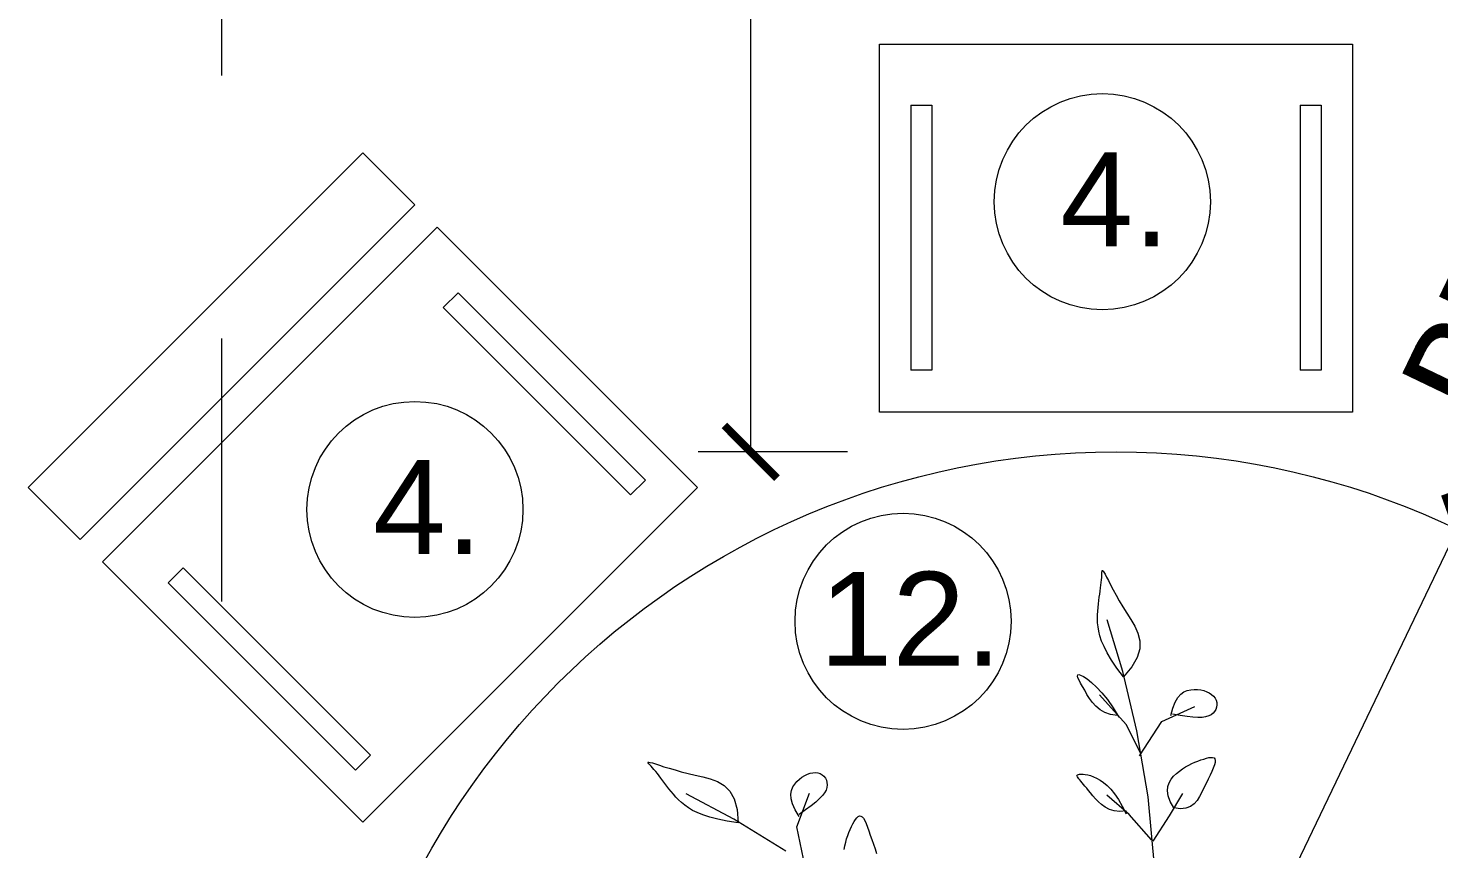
# Model space of a CAD drawing. Header units: centimetres. Extents: x -26724 to 60145, y -23645 to 6771.
# Drawn here: x -19328.5 to -19194.4, y -1506.8 to -1428.8 of the extents above; entities that cross this region are included whole.
import ezdxf

# ---------------------------------------------------------------- set-up
doc = ezdxf.new("R2010")
doc.units = ezdxf.units.CM
for name, pattern in [('AUSGEZOGEN', [0]), ('DALEKOVOD_VN', [5, 2.5, -2.5]), ('PUNKT2_S9', [0.35, 0.15, -0.1, 0, -0.1])]:
    doc.linetypes.add(name, pattern=pattern)
doc.layers.add('3.IZGLED 2', color=7, linetype='Continuous', lineweight=9, true_color=0x4a4a4a)
for name, color, linetype, lineweight in [('4.KOTE', 88, 'Continuous', 15), ('Moebel', 252, 'PUNKT2_S9', 13), ('namestaj', 8, 'Continuous', 9), ('namjestaj', 150, 'Continuous', 5)]:
    doc.layers.add(name, color=color, linetype=linetype, lineweight=lineweight)
doc.layers.add('pozicije', color=7, linetype='Continuous')
doc.styles.add('0.15', font='arial.ttf', dxfattribs={"height": 0.15})
doc.styles.get("Standard").update_dxf_attribs({"font": 'calibri.ttf'})
doc.dimstyles.new('ja 1 50', dxfattribs={"dimtxt": 10, "dimasz": 5, "dimexe": 5, "dimexo": 5, "dimgap": 1, "dimtad": 1, "dimdec": 0, "dimtxsty": 'Standard', "dimblk": 'ARCHTICK', "dimcen": 2.5, "dimclrd": 256, "dimclrt": 7, "dimadec": 0, "dimazin": 0, "dimtfac": 1, "dimtdec": 0, "dimtix": 1, "dimtmove": 1, "dimatfit": 3, "dimldrblk": 'ARCHTICK', "dimfxl": 10, "dimfxlon": 1, "dimlwd": 0, "dimlwe": 9, "dimarcsym": 0})

# ---------------------------------------------------------------- blocks, each defined once
blk = doc.blocks.new('ggggt')
at = {"layer": 'Moebel', "color": 91, "linetype": 'AUSGEZOGEN', "lineweight": 18, "transparency": 33554687}
for p, q in [((1566.54, 2053.36, 13.5), (1566.55, 2053.54, 13.5)), ((1566.55, 2053.68, 13.5), (1566.56, 2053.78, 13.5)), ((1566.55, 2053.54, 13.5), (1566.55, 2053.68, 13.5)), ((1566.56, 2053.78, 13.5), (1566.58, 2053.84, 13.5)), ((1566.58, 2053.84, 13.5), (1566.61, 2053.85, 13.5)), ((1566.61, 2053.85, 13.5), (1566.67, 2053.79, 13.5)), ((1566.67, 2053.79, 13.5), (1566.74, 2053.67, 13.5)), ((1566.74, 2053.67, 13.5), (1566.85, 2053.48, 13.5)), ((1566.85, 2053.48, 13.5), (1566.99, 2053.21, 13.5)), ((1566.39, 2051.89, 13.5), (1566.43, 2052.18, 13.5)), ((1566.43, 2052.18, 13.5), (1566.46, 2052.45, 13.5)), ((1566.46, 2052.45, 13.5), (1566.49, 2052.71, 13.5)), ((1566.49, 2052.71, 13.5), (1566.51, 2052.95, 13.5)), ((1566.51, 2052.95, 13.5), (1566.53, 2053.17, 13.5)), ((1566.53, 2053.17, 13.5), (1566.54, 2053.36, 13.5)), ((1566.99, 2053.21, 13.5), (1567.17, 2052.88, 13.5)), ((1567.17, 2052.88, 13.5), (1567.38, 2052.47, 13.5)), ((1567.38, 2052.47, 13.5), (1567.62, 2052.01, 13.5)), ((1566.22, 2050.66, 13.5), (1566.26, 2050.98, 13.5)), ((1566.26, 2050.98, 13.5), (1566.3, 2051.29, 13.5)), ((1566.3, 2051.29, 13.5), (1566.35, 2051.6, 13.5)), ((1566.35, 2051.6, 13.5), (1566.39, 2051.89, 13.5)), ((1567.62, 2052.01, 13.5), (1567.89, 2051.51, 13.5)), ((1567.89, 2051.51, 13.5), (1568.2, 2050.97, 13.5)), ((1568.2, 2050.97, 13.5), (1568.54, 2050.39, 13.5)), ((1566.13, 2049.63, 13.5), (1566.15, 2049.98, 13.5)), ((1566.13, 2049.26, 13.5), (1566.13, 2049.63, 13.5)), ((1566.15, 2049.98, 13.5), (1566.18, 2050.32, 13.5)), ((1566.18, 2050.32, 13.5), (1566.22, 2050.66, 13.5)), ((1568.54, 2050.39, 13.5), (1568.91, 2049.79, 13.5)), ((1568.91, 2049.79, 13.5), (1569.3, 2049.18, 13.5)), ((1566.14, 2048.88, 13.5), (1566.13, 2049.26, 13.5)), ((1566.18, 2048.48, 13.5), (1566.14, 2048.88, 13.5)), ((1566.25, 2048.07, 13.5), (1566.18, 2048.48, 13.5)), ((1566.36, 2047.62, 13.5), (1566.25, 2048.07, 13.5)), ((1568.54, 2044.24, 13.5), (1567.05, 2049.15, 13.5)), ((1569.3, 2049.18, 13.5), (1569.67, 2048.54, 13.5)), ((1569.67, 2048.54, 13.5), (1569.97, 2047.87, 13.5)), ((1566.52, 2047.13, 13.5), (1566.36, 2047.62, 13.5)), ((1566.75, 2046.6, 13.5), (1566.52, 2047.13, 13.5)), ((1569.97, 2047.87, 13.5), (1570.14, 2047.16, 13.5)), ((1570.14, 2047.16, 13.5), (1570.14, 2046.4, 13.5)), ((1567.06, 2046, 13.5), (1566.75, 2046.6, 13.5)), ((1567.45, 2045.33, 13.5), (1567.06, 2046, 13.5)), ((1567.96, 2044.57, 13.5), (1567.45, 2045.33, 13.5)), ((1569.91, 2045.58, 13.5), (1569.41, 2044.69, 13.5)), ((1570.14, 2046.4, 13.5), (1569.91, 2045.58, 13.5)), ((1568.59, 2043.72, 13.5), (1567.96, 2044.57, 13.5)), ((1569.88, 2038.61, 13.5), (1568.54, 2044.24, 13.5)), ((1569.41, 2044.69, 13.5), (1568.59, 2043.72, 13.5)), ((1564.23, 2043.81, 13.5), (1564.25, 2043.91, 13.5)), ((1564.27, 2043.63, 13.5), (1564.23, 2043.81, 13.5)), ((1564.25, 2043.91, 13.5), (1564.34, 2043.95, 13.5)), ((1564.38, 2043.41, 13.5), (1564.27, 2043.63, 13.5)), ((1564.34, 2043.95, 13.5), (1564.52, 2043.9, 13.5)), ((1564.52, 2043.13, 13.5), (1564.38, 2043.41, 13.5)), ((1564.52, 2043.9, 13.5), (1564.79, 2043.76, 13.5)), ((1564.7, 2042.8, 13.5), (1564.52, 2043.13, 13.5)), ((1564.91, 2042.45, 13.5), (1564.7, 2042.8, 13.5)), ((1564.79, 2043.76, 13.5), (1565.14, 2043.53, 13.5)), ((1565.14, 2043.53, 13.5), (1565.56, 2043.19, 13.5)), ((1565.56, 2043.19, 13.5), (1566.03, 2042.76, 13.5)), ((1566.03, 2042.76, 13.5), (1566.54, 2042.22, 13.5)), ((1568.59, 2043.72, 13.5), (1568.59, 2043.72, 13.5)), ((1565.13, 2042.06, 13.5), (1564.91, 2042.45, 13.5)), ((1565.37, 2041.67, 13.5), (1565.13, 2042.06, 13.5)), ((1565.65, 2041.29, 13.5), (1565.37, 2041.67, 13.5)), ((1568.86, 2039.2, 13.5), (1566.32, 2042.02, 13.5)), ((1566.54, 2042.22, 13.5), (1567.08, 2041.57, 13.5)), ((1567.08, 2041.57, 13.5), (1567.62, 2040.79, 13.5)), ((1573.29, 2040.76, 13.5), (1573.51, 2041.33, 13.5)), ((1573.51, 2041.33, 13.5), (1573.77, 2041.77, 13.5)), ((1573.77, 2041.77, 13.5), (1574.05, 2042.08, 13.5)), ((1574.05, 2042.08, 13.5), (1574.35, 2042.3, 13.5)), ((1574.35, 2042.3, 13.5), (1574.67, 2042.44, 13.5)), ((1574.67, 2042.44, 13.5), (1574.99, 2042.51, 13.5)), ((1574.99, 2042.51, 13.5), (1575.32, 2042.54, 13.5)), ((1575.32, 2042.54, 13.5), (1575.64, 2042.53, 13.5)), ((1575.64, 2042.53, 13.5), (1575.94, 2042.49, 13.5)), ((1575.94, 2042.49, 13.5), (1576.24, 2042.42, 13.5)), ((1576.24, 2042.42, 13.5), (1576.51, 2042.32, 13.5)), ((1576.51, 2042.32, 13.5), (1576.76, 2042.2, 13.5)), ((1576.76, 2042.2, 13.5), (1576.98, 2042.05, 13.5)), ((1576.98, 2042.05, 13.5), (1577.16, 2041.89, 13.5)), ((1577.16, 2041.89, 13.5), (1577.31, 2041.7, 13.5)), ((1577.31, 2041.7, 13.5), (1577.41, 2041.5, 13.5)), ((1577.41, 2041.5, 13.5), (1577.47, 2041.29, 13.5)), ((1565.98, 2040.93, 13.5), (1565.65, 2041.29, 13.5)), ((1566.37, 2040.6, 13.5), (1565.98, 2040.93, 13.5)), ((1566.83, 2040.34, 13.5), (1566.37, 2040.6, 13.5)), ((1567.38, 2040.15, 13.5), (1566.83, 2040.34, 13.5)), ((1568.02, 2040.04, 13.5), (1567.38, 2040.15, 13.5)), ((1567.62, 2040.79, 13.5), (1568.16, 2039.9, 13.5)), ((1572.26, 2039.48, 13.5), (1575.37, 2040.9, 13.5)), ((1573.11, 2040.05, 13.5), (1573.29, 2040.76, 13.5)), ((1573.99, 2040.05, 13.5), (1573.25, 2040.19, 13.5)), ((1574.64, 2039.95, 13.5), (1573.99, 2040.05, 13.5)), ((1576.7, 2040.01, 13.5), (1576.41, 2039.92, 13.5)), ((1576.93, 2040.12, 13.5), (1576.7, 2040.01, 13.5)), ((1577.12, 2040.27, 13.5), (1576.93, 2040.12, 13.5)), ((1577.27, 2040.45, 13.5), (1577.12, 2040.27, 13.5)), ((1577.38, 2040.64, 13.5), (1577.27, 2040.45, 13.5)), ((1577.45, 2040.85, 13.5), (1577.38, 2040.64, 13.5)), ((1577.48, 2041.07, 13.5), (1577.45, 2040.85, 13.5)), ((1577.47, 2041.29, 13.5), (1577.48, 2041.07, 13.5)), ((1570.28, 2036.37, 13.5), (1568.86, 2039.2, 13.5)), ((1570.13, 2036.23, 13.5), (1572.26, 2039.48, 13.5)), ((1575.2, 2039.89, 13.5), (1574.64, 2039.95, 13.5)), ((1575.67, 2039.86, 13.5), (1575.2, 2039.89, 13.5)), ((1576.08, 2039.88, 13.5), (1575.67, 2039.86, 13.5)), ((1576.41, 2039.92, 13.5), (1576.08, 2039.88, 13.5)), ((1570.94, 2032.32, 13.5), (1569.88, 2038.61, 13.5)), ((1576.23, 2035.92, 13.5), (1576.48, 2036, 13.5)), ((1576.48, 2036, 13.5), (1576.71, 2036.05, 13.5)), ((1576.71, 2036.05, 13.5), (1576.91, 2036.07, 13.5)), ((1576.91, 2036.07, 13.5), (1577.08, 2036.06, 13.5)), ((1577.08, 2036.06, 13.5), (1577.21, 2036.02, 13.5)), ((1577.21, 2036.02, 13.5), (1577.29, 2035.93, 13.5)), ((1523.38, 2035.6, 13.5), (1523.4, 2035.63, 13.5)), ((1523.41, 2035.54, 13.5), (1523.38, 2035.6, 13.5)), ((1523.4, 2035.63, 13.5), (1523.48, 2035.63, 13.5)), ((1523.48, 2035.47, 13.5), (1523.41, 2035.54, 13.5)), ((1523.48, 2035.63, 13.5), (1523.61, 2035.6, 13.5)), ((1523.57, 2035.36, 13.5), (1523.48, 2035.47, 13.5)), ((1523.69, 2035.24, 13.5), (1523.57, 2035.36, 13.5)), ((1523.61, 2035.6, 13.5), (1523.82, 2035.54, 13.5)), ((1523.82, 2035.09, 13.5), (1523.69, 2035.24, 13.5)), ((1523.82, 2035.54, 13.5), (1524.11, 2035.45, 13.5)), ((1523.96, 2034.92, 13.5), (1523.82, 2035.09, 13.5)), ((1524.12, 2034.73, 13.5), (1523.96, 2034.92, 13.5)), ((1524.11, 2035.45, 13.5), (1524.48, 2035.33, 13.5)), ((1524.28, 2034.53, 13.5), (1524.12, 2034.73, 13.5)), ((1524.48, 2035.33, 13.5), (1524.91, 2035.19, 13.5)), ((1524.91, 2035.19, 13.5), (1525.41, 2035.04, 13.5)), ((1525.41, 2035.04, 13.5), (1525.96, 2034.88, 13.5)), ((1525.96, 2034.88, 13.5), (1526.56, 2034.71, 13.5)), ((1526.56, 2034.71, 13.5), (1527.21, 2034.55, 13.5)), ((1538.81, 2034.56, 13.5), (1539.07, 2034.62, 13.5)), ((1539.07, 2034.62, 13.5), (1539.32, 2034.63, 13.5)), ((1539.32, 2034.63, 13.5), (1539.55, 2034.6, 13.5)), ((1539.55, 2034.6, 13.5), (1539.77, 2034.53, 13.5)), ((1573.64, 2034.54, 13.5), (1573.92, 2034.77, 13.5)), ((1573.92, 2034.77, 13.5), (1574.21, 2034.98, 13.5)), ((1574.21, 2034.98, 13.5), (1574.5, 2035.17, 13.5)), ((1574.5, 2035.17, 13.5), (1574.8, 2035.33, 13.5)), ((1574.8, 2035.33, 13.5), (1575.1, 2035.48, 13.5)), ((1575.1, 2035.48, 13.5), (1575.39, 2035.61, 13.5)), ((1575.39, 2035.61, 13.5), (1575.68, 2035.73, 13.5)), ((1575.68, 2035.73, 13.5), (1575.96, 2035.83, 13.5)), ((1575.96, 2035.83, 13.5), (1576.23, 2035.92, 13.5)), ((1577, 2034.73, 13.5), (1576.83, 2034.38, 13.5)), ((1577.14, 2035.06, 13.5), (1577, 2034.73, 13.5)), ((1577.24, 2035.35, 13.5), (1577.14, 2035.06, 13.5)), ((1577.31, 2035.59, 13.5), (1577.24, 2035.35, 13.5)), ((1577.29, 2035.93, 13.5), (1577.33, 2035.78, 13.5)), ((1577.33, 2035.78, 13.5), (1577.31, 2035.59, 13.5)), ((1524.45, 2034.31, 13.5), (1524.28, 2034.53, 13.5)), ((1524.62, 2034.09, 13.5), (1524.45, 2034.31, 13.5)), ((1524.8, 2033.85, 13.5), (1524.62, 2034.09, 13.5)), ((1524.99, 2033.6, 13.5), (1524.8, 2033.85, 13.5)), ((1525.18, 2033.35, 13.5), (1524.99, 2033.6, 13.5)), ((1525.38, 2033.09, 13.5), (1525.18, 2033.35, 13.5)), ((1527.21, 2034.55, 13.5), (1527.89, 2034.38, 13.5)), ((1527.89, 2034.38, 13.5), (1528.6, 2034.23, 13.5)), ((1528.6, 2034.23, 13.5), (1529.31, 2034.04, 13.5)), ((1529.31, 2034.04, 13.5), (1530, 2033.77, 13.5)), ((1530, 2033.77, 13.5), (1530.62, 2033.39, 13.5)), ((1530.62, 2033.39, 13.5), (1531.16, 2032.86, 13.5)), ((1537.03, 2032.94, 13.5), (1537.16, 2033.26, 13.5)), ((1537.16, 2033.26, 13.5), (1537.34, 2033.54, 13.5)), ((1537.34, 2033.54, 13.5), (1537.55, 2033.78, 13.5)), ((1537.55, 2033.78, 13.5), (1537.78, 2034, 13.5)), ((1537.78, 2034, 13.5), (1538.03, 2034.19, 13.5)), ((1538.03, 2034.19, 13.5), (1538.29, 2034.35, 13.5)), ((1538.29, 2034.35, 13.5), (1538.55, 2034.47, 13.5)), ((1538.55, 2034.47, 13.5), (1538.81, 2034.56, 13.5)), ((1539.77, 2034.53, 13.5), (1539.96, 2034.42, 13.5)), ((1539.96, 2034.42, 13.5), (1540.12, 2034.28, 13.5)), ((1540.12, 2034.28, 13.5), (1540.26, 2034.1, 13.5)), ((1540.26, 2034.1, 13.5), (1540.36, 2033.91, 13.5)), ((1540.36, 2033.91, 13.5), (1540.41, 2033.69, 13.5)), ((1540.43, 2033.46, 13.5), (1540.4, 2033.22, 13.5)), ((1540.41, 2033.69, 13.5), (1540.43, 2033.46, 13.5)), ((1564.17, 2034.34, 13.5), (1564.19, 2034.38, 13.5)), ((1564.19, 2034.28, 13.5), (1564.17, 2034.34, 13.5)), ((1564.19, 2034.38, 13.5), (1564.23, 2034.42, 13.5)), ((1564.22, 2034.21, 13.5), (1564.19, 2034.28, 13.5)), ((1564.28, 2034.13, 13.5), (1564.22, 2034.21, 13.5)), ((1564.23, 2034.42, 13.5), (1564.31, 2034.45, 13.5)), ((1564.36, 2034.04, 13.5), (1564.28, 2034.13, 13.5)), ((1564.31, 2034.45, 13.5), (1564.42, 2034.47, 13.5)), ((1564.45, 2033.93, 13.5), (1564.36, 2034.04, 13.5)), ((1564.42, 2034.47, 13.5), (1564.58, 2034.49, 13.5)), ((1564.55, 2033.81, 13.5), (1564.45, 2033.93, 13.5)), ((1564.67, 2033.67, 13.5), (1564.55, 2033.81, 13.5)), ((1564.58, 2034.49, 13.5), (1564.76, 2034.48, 13.5)), ((1564.8, 2033.51, 13.5), (1564.67, 2033.67, 13.5)), ((1564.76, 2034.48, 13.5), (1564.97, 2034.46, 13.5)), ((1564.94, 2033.34, 13.5), (1564.8, 2033.51, 13.5)), ((1565.1, 2033.14, 13.5), (1564.94, 2033.34, 13.5)), ((1564.97, 2034.46, 13.5), (1565.21, 2034.42, 13.5)), ((1565.21, 2034.42, 13.5), (1565.47, 2034.34, 13.5)), ((1565.47, 2034.34, 13.5), (1565.75, 2034.24, 13.5)), ((1565.75, 2034.24, 13.5), (1566.05, 2034.1, 13.5)), ((1566.05, 2034.1, 13.5), (1566.37, 2033.92, 13.5)), ((1566.37, 2033.92, 13.5), (1566.7, 2033.69, 13.5)), ((1566.7, 2033.69, 13.5), (1567.04, 2033.4, 13.5)), ((1567.04, 2033.4, 13.5), (1567.39, 2033.04, 13.5)), ((1572.77, 2032.88, 13.5), (1572.81, 2033.3, 13.5)), ((1572.81, 2033.3, 13.5), (1572.93, 2033.67, 13.5)), ((1572.93, 2033.67, 13.5), (1573.12, 2034, 13.5)), ((1573.12, 2034, 13.5), (1573.36, 2034.29, 13.5)), ((1573.36, 2034.29, 13.5), (1573.64, 2034.54, 13.5)), ((1576.45, 2033.59, 13.5), (1576.25, 2033.18, 13.5)), ((1576.65, 2033.99, 13.5), (1576.45, 2033.59, 13.5)), ((1576.83, 2034.38, 13.5), (1576.65, 2033.99, 13.5)), ((1525.58, 2032.83, 13.5), (1525.38, 2033.09, 13.5)), ((1525.8, 2032.57, 13.5), (1525.58, 2032.83, 13.5)), ((1526.04, 2032.3, 13.5), (1525.8, 2032.57, 13.5)), ((1526.3, 2032.04, 13.5), (1526.04, 2032.3, 13.5)), ((1526.58, 2031.78, 13.5), (1526.3, 2032.04, 13.5)), ((1531.56, 2030.19, 13.5), (1527.03, 2032.61, 13.5)), ((1531.16, 2032.86, 13.5), (1531.58, 2032.12, 13.5)), ((1531.58, 2032.12, 13.5), (1531.86, 2031.13, 13.5)), ((1536.98, 2032.57, 13.5), (1537.03, 2032.94, 13.5)), ((1537, 2032.14, 13.5), (1536.98, 2032.57, 13.5)), ((1537.13, 2031.66, 13.5), (1537, 2032.14, 13.5)), ((1537.55, 2029.46, 13.5), (1538.75, 2032.67, 13.5)), ((1539.69, 2032.15, 13.5), (1539.34, 2031.83, 13.5)), ((1539.97, 2032.44, 13.5), (1539.69, 2032.15, 13.5)), ((1540.18, 2032.71, 13.5), (1539.97, 2032.44, 13.5)), ((1540.32, 2032.97, 13.5), (1540.18, 2032.71, 13.5)), ((1540.4, 2033.22, 13.5), (1540.32, 2032.97, 13.5)), ((1565.28, 2032.93, 13.5), (1565.1, 2033.14, 13.5)), ((1565.48, 2032.69, 13.5), (1565.28, 2032.93, 13.5)), ((1565.7, 2032.43, 13.5), (1565.48, 2032.69, 13.5)), ((1565.94, 2032.14, 13.5), (1565.7, 2032.43, 13.5)), ((1566.21, 2031.85, 13.5), (1565.94, 2032.14, 13.5)), ((1569.15, 2030.65, 13.5), (1567.03, 2032.48, 13.5)), ((1567.39, 2033.04, 13.5), (1567.75, 2032.6, 13.5)), ((1567.75, 2032.6, 13.5), (1568.12, 2032.07, 13.5)), ((1568.12, 2032.07, 13.5), (1568.49, 2031.44, 13.5)), ((1571.57, 2025.41, 13.5), (1570.94, 2032.32, 13.5)), ((1572.84, 2032.41, 13.5), (1572.77, 2032.88, 13.5)), ((1573.04, 2031.88, 13.5), (1572.84, 2032.41, 13.5)), ((1572.97, 2030.51, 13.5), (1574.25, 2032.63, 13.5)), ((1575.6, 2031.97, 13.5), (1575.31, 2031.65, 13.5)), ((1575.84, 2032.35, 13.5), (1575.6, 2031.97, 13.5)), ((1576.05, 2032.76, 13.5), (1575.84, 2032.35, 13.5)), ((1576.25, 2033.18, 13.5), (1576.05, 2032.76, 13.5)), ((1526.89, 2031.53, 13.5), (1526.58, 2031.78, 13.5)), ((1527.23, 2031.28, 13.5), (1526.89, 2031.53, 13.5)), ((1527.62, 2031.04, 13.5), (1527.23, 2031.28, 13.5)), ((1528.08, 2030.82, 13.5), (1527.62, 2031.04, 13.5)), ((1528.62, 2030.6, 13.5), (1528.08, 2030.82, 13.5)), ((1529.26, 2030.39, 13.5), (1528.62, 2030.6, 13.5)), ((1531.86, 2031.13, 13.5), (1531.95, 2029.86, 13.5)), ((1537.37, 2031.1, 13.5), (1537.13, 2031.66, 13.5)), ((1537.75, 2030.46, 13.5), (1537.37, 2031.1, 13.5)), ((1538.38, 2031.09, 13.5), (1537.75, 2030.66, 13.5)), ((1538.9, 2031.48, 13.5), (1538.38, 2031.09, 13.5)), ((1539.34, 2031.83, 13.5), (1538.9, 2031.48, 13.5)), ((1566.52, 2031.58, 13.5), (1566.21, 2031.85, 13.5)), ((1566.87, 2031.33, 13.5), (1566.52, 2031.58, 13.5)), ((1567.27, 2031.13, 13.5), (1566.87, 2031.33, 13.5)), ((1567.73, 2030.99, 13.5), (1567.27, 2031.13, 13.5)), ((1568.26, 2030.94, 13.5), (1567.73, 2030.99, 13.5)), ((1568.86, 2030.99, 13.5), (1568.26, 2030.94, 13.5)), ((1568.49, 2031.44, 13.5), (1568.86, 2030.71, 13.5)), ((1571.27, 2028.24, 13.5), (1569.15, 2030.65, 13.5)), ((1573.38, 2031.28, 13.5), (1573.04, 2031.88, 13.5)), ((1574.01, 2031.19, 13.5), (1573.38, 2031.28, 13.5)), ((1573.38, 2031.28, 13.5), (1573.38, 2031.28, 13.5)), ((1574.53, 2031.24, 13.5), (1574.01, 2031.19, 13.5)), ((1574.96, 2031.4, 13.5), (1574.53, 2031.24, 13.5)), ((1575.31, 2031.65, 13.5), (1574.96, 2031.4, 13.5)), ((1530.02, 2030.2, 13.5), (1529.26, 2030.39, 13.5)), ((1530.91, 2030.02, 13.5), (1530.02, 2030.2, 13.5)), ((1531.95, 2029.86, 13.5), (1530.91, 2030.02, 13.5)), ((1536.49, 2027.16, 13.5), (1531.56, 2030.19, 13.5)), ((1531.95, 2029.86, 13.5), (1531.95, 2029.86, 13.5)), ((1538.35, 2025.66, 13.5), (1537.55, 2029.46, 13.5)), ((1542.62, 2029.22, 13.5), (1542.75, 2029.5, 13.5)), ((1542.75, 2029.5, 13.5), (1542.87, 2029.75, 13.5)), ((1542.87, 2029.75, 13.5), (1543, 2029.98, 13.5)), ((1543, 2029.98, 13.5), (1543.12, 2030.18, 13.5)), ((1543.12, 2030.18, 13.5), (1543.25, 2030.34, 13.5)), ((1543.25, 2030.34, 13.5), (1543.37, 2030.45, 13.5)), ((1543.37, 2030.45, 13.5), (1543.5, 2030.51, 13.5)), ((1543.5, 2030.51, 13.5), (1543.62, 2030.5, 13.5)), ((1543.62, 2030.5, 13.5), (1543.75, 2030.43, 13.5)), ((1543.75, 2030.43, 13.5), (1543.87, 2030.28, 13.5)), ((1543.87, 2030.28, 13.5), (1544, 2030.06, 13.5)), ((1544, 2030.06, 13.5), (1544.13, 2029.78, 13.5)), ((1544.13, 2029.78, 13.5), (1544.26, 2029.45, 13.5)), ((1544.26, 2029.45, 13.5), (1544.39, 2029.08, 13.5)), ((1571.41, 2028.1, 13.5), (1572.97, 2030.51, 13.5)), ((1542.11, 2027.66, 13.5), (1542.19, 2028, 13.5)), ((1542.19, 2028, 13.5), (1542.28, 2028.32, 13.5)), ((1542.28, 2028.32, 13.5), (1542.39, 2028.64, 13.5)), ((1542.39, 2028.64, 13.5), (1542.5, 2028.94, 13.5)), ((1542.5, 2028.94, 13.5), (1542.62, 2029.22, 13.5)), ((1544.39, 2029.08, 13.5), (1544.53, 2028.68, 13.5)), ((1544.53, 2028.68, 13.5), (1544.68, 2028.26, 13.5)), ((1544.68, 2028.26, 13.5), (1544.83, 2027.83, 13.5)), ((1542.05, 2027.31, 13.5), (1542.11, 2027.66, 13.5)), ((1544.83, 2027.83, 13.5), (1544.99, 2027.39, 13.5)), ((1544.99, 2027.39, 13.5), (1545.12, 2026.95, 13.5))]:
    blk.add_line(p, q, dxfattribs=at)
blk = doc.blocks.new('_ArchTick')
at = {"color": 0, "linetype": 'ByBlock', "const_width": 0.15}
blk.add_lwpolyline([(-0.5, -0.5), (0.5, 0.5)], dxfattribs=at)
blk = doc.blocks.new('*D2431')
at = {"layer": '4.KOTE', "lineweight": 0, "transparency": 16777216}
for p in [(-19177.8, -1445.5), (-19225.06, -1544.03)]:
    blk.add_line(p, (-19192.62, -1476.4), dxfattribs=at)
at = {"layer": 'Defpoints', "color": 0, "transparency": 16777216}
for p in [(-19192.62, -1476.4, 13.5), (-19225.06, -1544.03, 13.5)]:
    blk.add_point(p, dxfattribs=at)
at = {"layer": '4.KOTE', "lineweight": 0, "transparency": 16777216, "xscale": 5, "yscale": 5, "zscale": 5, "rotation": 244.3723509433749}
blk.add_blockref('_ArchTick', (-19192.62, -1476.4), dxfattribs=at)
at = {"layer": '4.KOTE', "color": 7, "transparency": 16777216, "insert": (-19188.52, -1453.82), "char_height": 10, "attachment_point": 5, "rotation": 64.3724}
blk.add_mtext('R75', dxfattribs=at)
blk = doc.blocks.new('*D2627')
at = {"layer": '4.KOTE', "color": 0, "lineweight": 9, "transparency": 16777216}
for p, q in [((-19300.06, -1416.46), (-19300.06, -1401.52)), ((-19150.06, -1416.45), (-19150.06, -1401.52))]:
    blk.add_line(p, q, dxfattribs=at)
at = {"layer": '4.KOTE', "lineweight": 0, "transparency": 16777216}
blk.add_line((-19300.06, -1406.52), (-19150.06, -1406.52), dxfattribs=at)
at = {"layer": 'Defpoints', "color": 0, "transparency": 16777216}
for p in [(-19150.06, -1406.52), (-19300.06, -1544.33, 13.5), (-19150.06, -1543.72, 13.5)]:
    blk.add_point(p, dxfattribs=at)
at = {"layer": '4.KOTE', "lineweight": 0, "transparency": 16777216, "xscale": 5, "yscale": 5, "zscale": 5, "rotation": 180}
blk.add_blockref('_ArchTick', (-19300.06, -1406.52), dxfattribs=at)
at = {"layer": '4.KOTE', "lineweight": 0, "transparency": 16777216, "xscale": 5, "yscale": 5, "zscale": 5}
blk.add_blockref('_ArchTick', (-19150.06, -1406.52), dxfattribs=at)
at = {"layer": '4.KOTE', "color": 7, "transparency": 16777216, "insert": (-19225.06, -1400.4), "char_height": 10, "attachment_point": 5}
blk.add_mtext('150', dxfattribs=at)
blk = doc.blocks.new('*D2633')
at = {"layer": '4.KOTE', "color": 0, "lineweight": 9, "transparency": 16777216}
for p, q in [((-19251.23, -1320.26), (-19264.79, -1320.26)), ((-19250.59, -1469.03), (-19264.79, -1469.03))]:
    blk.add_line(p, q, dxfattribs=at)
at = {"layer": '4.KOTE', "lineweight": 0, "transparency": 16777216}
blk.add_line((-19259.79, -1469.03), (-19259.79, -1320.26), dxfattribs=at)
at = {"layer": 'Defpoints', "color": 0, "transparency": 16777216}
for p in [(-19259.79, -1320.26), (-19236.25, -1320.26, 13.5), (-19225.06, -1469.03, 13.5)]:
    blk.add_point(p, dxfattribs=at)
at = {"layer": '4.KOTE', "lineweight": 0, "transparency": 16777216, "xscale": 5, "yscale": 5, "zscale": 5}
for p, rotation in [((-19259.79, -1320.26), 90), ((-19259.79, -1469.03), 270)]:
    blk.add_blockref('_ArchTick', p, dxfattribs=dict(at, rotation=rotation))
at = {"layer": '4.KOTE', "color": 7, "transparency": 16777216, "insert": (-19265.92, -1394.64), "char_height": 10, "attachment_point": 5, "rotation": 90}
blk.add_mtext('149', dxfattribs=at)

msp = doc.modelspace()

# ---------------------------------------------------------------- linework, layer by layer
at = {"layer": '3.IZGLED 2', "color": 32, "linetype": 'DALEKOVOD_VN', "ltscale": 10, "true_color": 0xcd6928}
msp.add_line((-19310.07, -2533.26, 13.5), (-19310.07, -1320.26, 13.5), dxfattribs=at)
at = {"layer": 'namestaj'}
for centre in [(-19226.36, -1445.25, -40.5), (-19291.72, -1474.51, -54), (-19245.31, -1485.14, 13.5)]:
    msp.add_circle(centre, 10.27, dxfattribs=at)
at = {"layer": 'namjestaj', "transparency": 33554687}
for p, q in [((-19247.56, -1465.26, 13.5), (-19247.56, -1430.26, 13.5)), ((-19247.56, -1430.26, 13.5), (-19202.56, -1430.26, 13.5)), ((-19202.56, -1430.26, 13.5), (-19202.56, -1465.26, 13.5)), ((-19244.56, -1436.07, 13.5), (-19242.56, -1436.07, 13.5)), ((-19244.56, -1436.07, 13.5), (-19244.56, -1461.26, 13.5)), ((-19242.56, -1436.07, 13.5), (-19242.56, -1461.26, 13.5)), ((-19207.56, -1436.07, 13.5), (-19205.56, -1436.07, 13.5)), ((-19207.56, -1436.07, 13.5), (-19207.56, -1461.26, 13.5)), ((-19205.56, -1436.07, 13.5), (-19205.56, -1461.26, 13.5)), ((-19296.67, -1440.6, 13.5), (-19328.49, -1472.42, 13.5)), ((-19291.72, -1445.55, 13.5), (-19296.67, -1440.6, 13.5)), ((-19323.54, -1477.37, 13.5), (-19291.72, -1445.55, 13.5)), ((-19321.42, -1479.49, 13.5), (-19289.6, -1447.67, 13.5)), ((-19289.6, -1447.67, 13.5), (-19264.85, -1472.42, 13.5)), ((-19289.03, -1455.32, 13.5), (-19287.61, -1453.9, 13.5)), ((-19287.61, -1453.9, 13.5), (-19269.8, -1471.71, 13.5)), ((-19289.03, -1455.32, 13.5), (-19271.21, -1473.13, 13.5)), ((-19242.56, -1461.26, 13.5), (-19244.56, -1461.26, 13.5)), ((-19205.56, -1461.26, 13.5), (-19207.56, -1461.26, 13.5)), ((-19202.56, -1465.26, 13.5), (-19247.56, -1465.26, 13.5)), ((-19328.49, -1472.42, 13.5), (-19323.54, -1477.37, 13.5)), ((-19264.85, -1472.42, 13.5), (-19296.67, -1504.24, 13.5)), ((-19269.8, -1471.71, 13.5), (-19271.21, -1473.13, 13.5)), ((-19296.67, -1504.24, 13.5), (-19321.42, -1479.49, 13.5)), ((-19315.19, -1481.48, 13.5), (-19313.77, -1480.06, 13.5)), ((-19313.77, -1480.06, 13.5), (-19295.96, -1497.88, 13.5)), ((-19315.19, -1481.48, 13.5), (-19297.38, -1499.29, 13.5)), ((-19295.96, -1497.88, 13.5), (-19297.38, -1499.29, 13.5))]:
    msp.add_line(p, q, dxfattribs=at)
msp.add_circle((-19225.06, -1544.03, 13.5), 75, dxfattribs=at)

# ---------------------------------------------------------------- block references
msp.add_blockref('ggggt', (-20792.95, -3534.15))

# ---------------------------------------------------------------- texts
at = {"layer": 'pozicije', "style": '0.15'}
for s, p in [('4.', (-19230.35, -1449.49, -40.5)), ('4.', (-19295.71, -1478.74, -54)), ('12.', (-19253.27, -1489.37, 13.5))]:
    msp.add_text(s, height=8.93, dxfattribs=at).set_placement(p)

# ---------------------------------------------------------------- dimensions: what is measured, and where the dimension line sits
at = {"layer": '4.KOTE'}
dim = msp.add_linear_dim(base=(-19259.79, -1320.26), p1=(-19225.06, -1469.03, 13.5), p2=(-19236.25, -1320.26, 13.5), angle=90, dimstyle='ja 1 50', dxfattribs=at)
dim.commit()
dim.dimension.update_dxf_attribs({"geometry": '*D2633', "text_midpoint": (-19265.92, -1394.64)})
dim = msp.add_linear_dim(base=(-19150.06, -1406.52), p1=(-19300.06, -1544.33, 13.5), p2=(-19150.06, -1543.72, 13.5), dimstyle='ja 1 50', dxfattribs=at)
dim.commit()
dim.dimension.update_dxf_attribs({"geometry": '*D2627', "text_midpoint": (-19225.06, -1400.4)})
dim = msp.add_radius_dim(center=(-19225.06, -1544.03, 13.5), mpoint=(-19192.62, -1476.4, 13.5), dimstyle='ja 1 50', dxfattribs=at)
dim.commit()
dim.dimension.update_dxf_attribs({"geometry": '*D2431', "text_midpoint": (-19188.52, -1453.82)})

doc.saveas('drawing.dxf')
